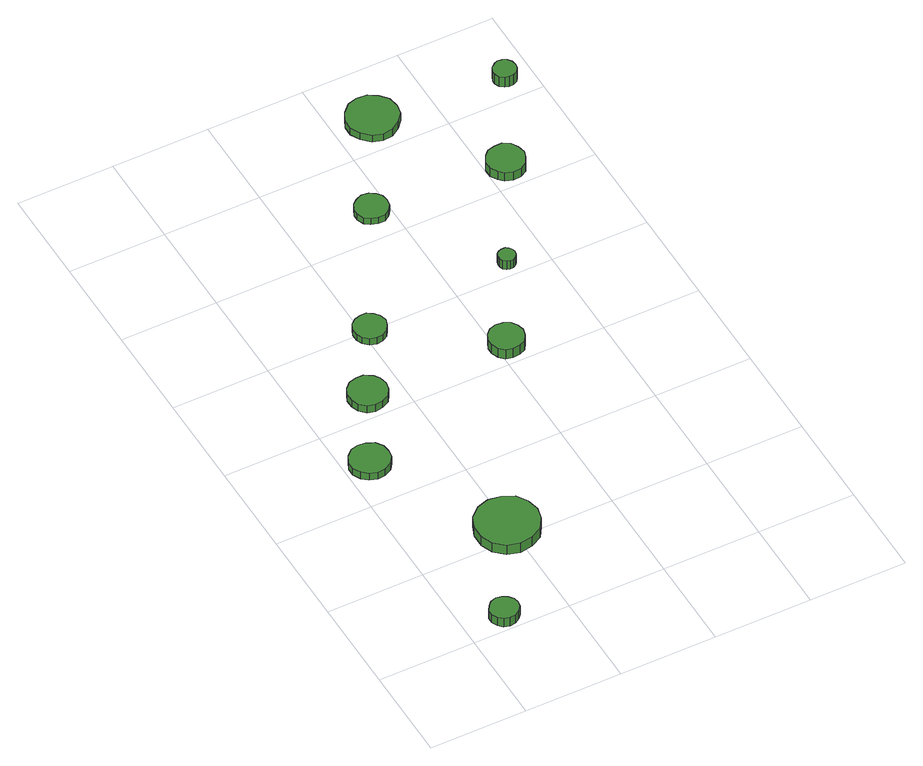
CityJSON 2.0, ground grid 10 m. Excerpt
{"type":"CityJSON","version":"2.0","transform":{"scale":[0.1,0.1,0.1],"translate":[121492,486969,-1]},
"CityObjects":{
"tree1":{"type":"SolitaryVegetationObject","attributes":{"function":"something"},"geometry":[{"type":"MultiSurface","lod":"1","boundaries":[[[0,1,2,3,4,5,6,7,8,9,10,11,12,13,14]],[[15,16,17,18,19,20,21,22,23,24,25,26,27,28,29]],[[0,29,28,1]],[[1,28,27,2]],[[2,27,26,3]],[[3,26,25,4]],[[4,25,24,5]],[[5,24,23,6]],[[6,23,22,7]],[[7,22,21,8]],[[8,21,20,9]],[[9,20,19,10]],[[10,19,18,11]],[[11,18,17,12]],[[12,17,16,13]],[[13,16,15,14]],[[14,15,29,0]]]}]},
"tree2":{"type":"SolitaryVegetationObject","attributes":{"function":"something"},"geometry":[{"type":"MultiSurface","lod":"1","boundaries":[[[30,31,32,33,34,35,36,37,38,39,40,41,42,43,44]],[[45,46,47,48,49,50,51,52,53,54,55,56,57,58,59]],[[30,59,58,31]],[[31,58,57,32]],[[32,57,56,33]],[[33,56,55,34]],[[34,55,54,35]],[[35,54,53,36]],[[36,53,52,37]],[[37,52,51,38]],[[38,51,50,39]],[[39,50,49,40]],[[40,49,48,41]],[[41,48,47,42]],[[42,47,46,43]],[[43,46,45,44]],[[44,45,59,30]]]}]},
"tree3":{"type":"SolitaryVegetationObject","attributes":{"function":"something"},"geometry":[{"type":"MultiSurface","lod":"1","boundaries":[[[60,61,62,63,64,65,66,67,68,69,70,71,72,73,74]],[[75,76,77,78,79,80,81,82,83,84,85,86,87,88,89]],[[60,89,88,61]],[[61,88,87,62]],[[62,87,86,63]],[[63,86,85,64]],[[64,85,84,65]],[[65,84,83,66]],[[66,83,82,67]],[[67,82,81,68]],[[68,81,80,69]],[[69,80,79,70]],[[70,79,78,71]],[[71,78,77,72]],[[72,77,76,73]],[[73,76,75,74]],[[74,75,89,60]]]}]},
"tree4":{"type":"SolitaryVegetationObject","attributes":{"function":"something"},"geometry":[{"type":"MultiSurface","lod":"1","boundaries":[[[90,91,92,93,94,95,96,97,98,99,100,101,102,103,104]],[[105,106,107,108,109,110,111,112,113,114,115,116,117,118,119]],[[90,119,118,91]],[[91,118,117,92]],[[92,117,116,93]],[[93,116,115,94]],[[94,115,114,95]],[[95,114,113,96]],[[96,113,112,97]],[[97,112,111,98]],[[98,111,110,99]],[[99,110,109,100]],[[100,109,108,101]],[[101,108,107,102]],[[102,107,106,103]],[[103,106,105,104]],[[104,105,119,90]]]}]},
"tree5":{"type":"SolitaryVegetationObject","attributes":{"function":"something"},"geometry":[{"type":"MultiSurface","lod":"1","boundaries":[[[120,121,122,123,124,125,126,127,128,129,130,131,132,133,134]],[[135,136,137,138,139,140,141,142,143,144,145,146,147,148,149]],[[120,149,148,121]],[[121,148,147,122]],[[122,147,146,123]],[[123,146,145,124]],[[124,145,144,125]],[[125,144,143,126]],[[126,143,142,127]],[[127,142,141,128]],[[128,141,140,129]],[[129,140,139,130]],[[130,139,138,131]],[[131,138,137,132]],[[132,137,136,133]],[[133,136,135,134]],[[134,135,149,120]]]}]},
"tree6":{"type":"SolitaryVegetationObject","attributes":{"function":"something"},"geometry":[{"type":"MultiSurface","lod":"1","boundaries":[[[150,151,152,153,154,155,156,157,158,159,160,161,162,163,164]],[[165,166,167,168,169,170,171,172,173,174,175,176,177,178,179]],[[150,179,178,151]],[[151,178,177,152]],[[152,177,176,153]],[[153,176,175,154]],[[154,175,174,155]],[[155,174,173,156]],[[156,173,172,157]],[[157,172,171,158]],[[158,171,170,159]],[[159,170,169,160]],[[160,169,168,161]],[[161,168,167,162]],[[162,167,166,163]],[[163,166,165,164]],[[164,165,179,150]]]}]},
"tree7":{"type":"SolitaryVegetationObject","attributes":{"function":"something"},"geometry":[{"type":"MultiSurface","lod":"1","boundaries":[[[180,181,182,183,184,185,186,187,188,189,190,191,192,193,194]],[[195,196,197,198,199,200,201,202,203,204,205,206,207,208,209]],[[180,209,208,181]],[[181,208,207,182]],[[182,207,206,183]],[[183,206,205,184]],[[184,205,204,185]],[[185,204,203,186]],[[186,203,202,187]],[[187,202,201,188]],[[188,201,200,189]],[[189,200,199,190]],[[190,199,198,191]],[[191,198,197,192]],[[192,197,196,193]],[[193,196,195,194]],[[194,195,209,180]]]}]},
"tree8":{"type":"SolitaryVegetationObject","attributes":{"function":"something"},"geometry":[{"type":"MultiSurface","lod":"1","boundaries":[[[210,211,212,213,214,215,216,217,218,219,220,221,222,223,224]],[[225,226,227,228,229,230,231,232,233,234,235,236,237,238,239]],[[210,239,238,211]],[[211,238,237,212]],[[212,237,236,213]],[[213,236,235,214]],[[214,235,234,215]],[[215,234,233,216]],[[216,233,232,217]],[[217,232,231,218]],[[218,231,230,219]],[[219,230,229,220]],[[220,229,228,221]],[[221,228,227,222]],[[222,227,226,223]],[[223,226,225,224]],[[224,225,239,210]]]}]},
"tree9":{"type":"SolitaryVegetationObject","attributes":{"function":"something"},"geometry":[{"type":"MultiSurface","lod":"1","boundaries":[[[240,241,242,243,244,245,246,247,248,249,250,251,252,253,254]],[[255,256,257,258,259,260,261,262,263,264,265,266,267,268,269]],[[240,269,268,241]],[[241,268,267,242]],[[242,267,266,243]],[[243,266,265,244]],[[244,265,264,245]],[[245,264,263,246]],[[246,263,262,247]],[[247,262,261,248]],[[248,261,260,249]],[[249,260,259,250]],[[250,259,258,251]],[[251,258,257,252]],[[252,257,256,253]],[[253,256,255,254]],[[254,255,269,240]]]}]},
"tree10":{"type":"SolitaryVegetationObject","attributes":{"function":"something"},"geometry":[{"type":"MultiSurface","lod":"1","boundaries":[[[270,271,272,273,274,275,276,277,278,279,280,281,282,283,284]],[[285,286,287,288,289,290,291,292,293,294,295,296,297,298,299]],[[270,299,298,271]],[[271,298,297,272]],[[272,297,296,273]],[[273,296,295,274]],[[274,295,294,275]],[[275,294,293,276]],[[276,293,292,277]],[[277,292,291,278]],[[278,291,290,279]],[[279,290,289,280]],[[280,289,288,281]],[[281,288,287,282]],[[282,287,286,283]],[[283,286,285,284]],[[284,285,299,270]]]}]},
"tree11":{"type":"SolitaryVegetationObject","attributes":{"function":"something"},"geometry":[{"type":"MultiSurface","lod":"1","boundaries":[[[300,301,302,303,304,305,306,307,308,309,310,311,312,313,314]],[[315,316,317,318,319,320,321,322,323,324,325,326,327,328,329]],[[300,329,328,301]],[[301,328,327,302]],[[302,327,326,303]],[[303,326,325,304]],[[304,325,324,305]],[[305,324,323,306]],[[306,323,322,307]],[[307,322,321,308]],[[308,321,320,309]],[[309,320,319,310]],[[310,319,318,311]],[[311,318,317,312]],[[312,317,316,313]],[[313,316,315,314]],[[314,315,329,300]]]}]}
},
"vertices":[
[56,18,17],[55,23,17],[51,28,17],[46,31,17],[40,32,17],[34,30,17],[30,26,17],[27,21,17],[27,15,17],[30,9,17],[34,5,17],[40,3,17],[46,4,17],[51,7,17],[55,12,17],[55,12,6],[51,7,6],[46,4,6],[40,3,6],[34,5,6],[30,9,6],[27,15,6],[27,21,6],[30,26,6],[34,30,6],[40,32,6],[46,31,6],[51,28,6],[55,23,6],[56,18,6],
[45,248,15],[44,256,15],[39,263,15],[31,267,15],[23,268,15],[15,266,15],[9,260,15],[5,252,15],[5,244,15],[9,236,15],[15,231,15],[23,228,15],[31,229,15],[39,233,15],[44,240,15],[44,240,6],[39,233,6],[31,229,6],[23,228,6],[15,231,6],[9,236,6],[5,244,6],[5,252,6],[9,260,6],[15,266,6],[23,268,6],[31,267,6],[39,263,6],[44,256,6],[45,248,6],
[129,114,18],[126,127,18],[119,138,18],[107,144,18],[94,146,18],[81,142,18],[71,133,18],[66,121,18],[66,107,18],[71,95,18],[81,86,18],[94,82,18],[107,84,18],[119,90,18],[126,101,18],[126,101,6],[119,90,6],[107,84,6],[94,82,6],[81,86,6],[71,95,6],[66,107,6],[66,121,6],[71,133,6],[81,142,6],[94,146,6],[107,144,6],[119,138,6],[126,127,6],[129,114,6],
[85,326,15],[83,334,15],[79,340,15],[71,345,15],[63,345,15],[55,343,15],[49,337,15],[46,330,15],[46,322,15],[49,314,15],[55,308,15],[63,306,15],[71,307,15],[79,311,15],[83,318,15],[83,318,6],[79,311,6],[71,307,6],[63,306,6],[55,308,6],[49,314,6],[46,322,6],[46,330,6],[49,337,6],[55,343,6],[63,345,6],[71,345,6],[79,340,6],[83,334,6],[85,326,6],
[124,399,14],[122,406,14],[118,411,14],[112,415,14],[106,415,14],[99,413,14],[94,409,14],[91,402,14],[91,395,14],[94,389,14],[99,384,14],[106,382,14],[112,383,14],[118,386,14],[122,392,14],[122,392,6],[118,386,6],[112,383,6],[106,382,6],[99,384,6],[94,389,6],[91,395,6],[91,402,6],[94,409,6],[99,413,6],[106,415,6],[112,415,6],[118,411,6],[122,406,6],[124,399,6],
[228,324,18],[226,331,18],[222,337,18],[216,340,18],[208,341,18],[201,339,18],[196,334,18],[193,327,18],[193,320,18],[196,313,18],[201,308,18],[208,306,18],[216,307,18],[222,310,18],[226,316,18],[226,316,6],[222,310,6],[216,307,6],[208,306,6],[201,308,6],[196,313,6],[193,320,6],[193,327,6],[196,334,6],[201,339,6],[208,341,6],[216,340,6],[222,337,6],[226,331,6],[228,324,6],
[199,534,14],[198,541,14],[194,546,14],[188,550,14],[181,551,14],[174,548,14],[169,544,14],[166,537,14],[166,531,14],[169,524,14],[174,520,14],[181,518,14],[188,518,14],[194,522,14],[198,527,14],[198,527,6],[194,522,6],[188,518,6],[181,518,6],[174,520,6],[169,524,6],[166,531,6],[166,537,6],[169,544,6],[174,548,6],[181,551,6],[188,550,6],[194,546,6],[198,541,6],[199,534,6],
[270,417,17],[269,420,17],[267,423,17],[264,425,17],[260,425,17],[257,424,17],[254,422,17],[253,418,17],[253,415,17],[254,411,17],[257,409,17],[260,408,17],[264,408,17],[267,410,17],[269,413,17],[269,413,6],[267,410,6],[264,408,6],[260,408,6],[257,409,6],[254,411,6],[253,415,6],[253,418,6],[254,422,6],[257,424,6],[260,425,6],[264,425,6],[267,423,6],[269,420,6],[270,417,6],
[265,636,15],[263,647,15],[256,655,15],[247,661,15],[236,662,15],[226,659,15],[218,651,15],[213,641,15],[213,631,15],[218,621,15],[226,613,15],[236,610,15],[247,611,15],[256,617,15],[263,625,15],[263,625,6],[256,617,6],[247,611,6],[236,610,6],[226,613,6],[218,621,6],[213,631,6],[213,641,6],[218,651,6],[226,659,6],[236,662,6],[247,661,6],[256,655,6],[263,647,6],[265,636,6],
[339,526,17],[337,534,17],[333,541,17],[326,545,17],[318,545,17],[310,543,17],[305,538,17],[301,530,17],[301,522,17],[305,515,17],[310,510,17],[318,507,17],[326,508,17],[333,512,17],[337,519,17],[337,519,6],[333,512,6],[326,508,6],[318,507,6],[310,510,6],[305,515,6],[301,522,6],[301,530,6],[305,538,6],[310,543,6],[318,545,6],[326,545,6],[333,541,6],[337,534,6],[339,526,6],
[384,625,21],[383,630,21],[380,634,21],[376,636,21],[371,637,21],[367,635,21],[363,632,21],[361,627,21],[361,623,21],[363,618,21],[367,615,21],[371,614,21],[376,614,21],[380,616,21],[383,620,21],[383,620,8],[380,616,8],[376,614,8],[371,614,8],[367,615,8],[363,618,8],[361,623,8],[361,627,8],[363,632,8],[367,635,8],[371,637,8],[376,636,8],[380,634,8],[383,630,8],[384,625,8]
]}
